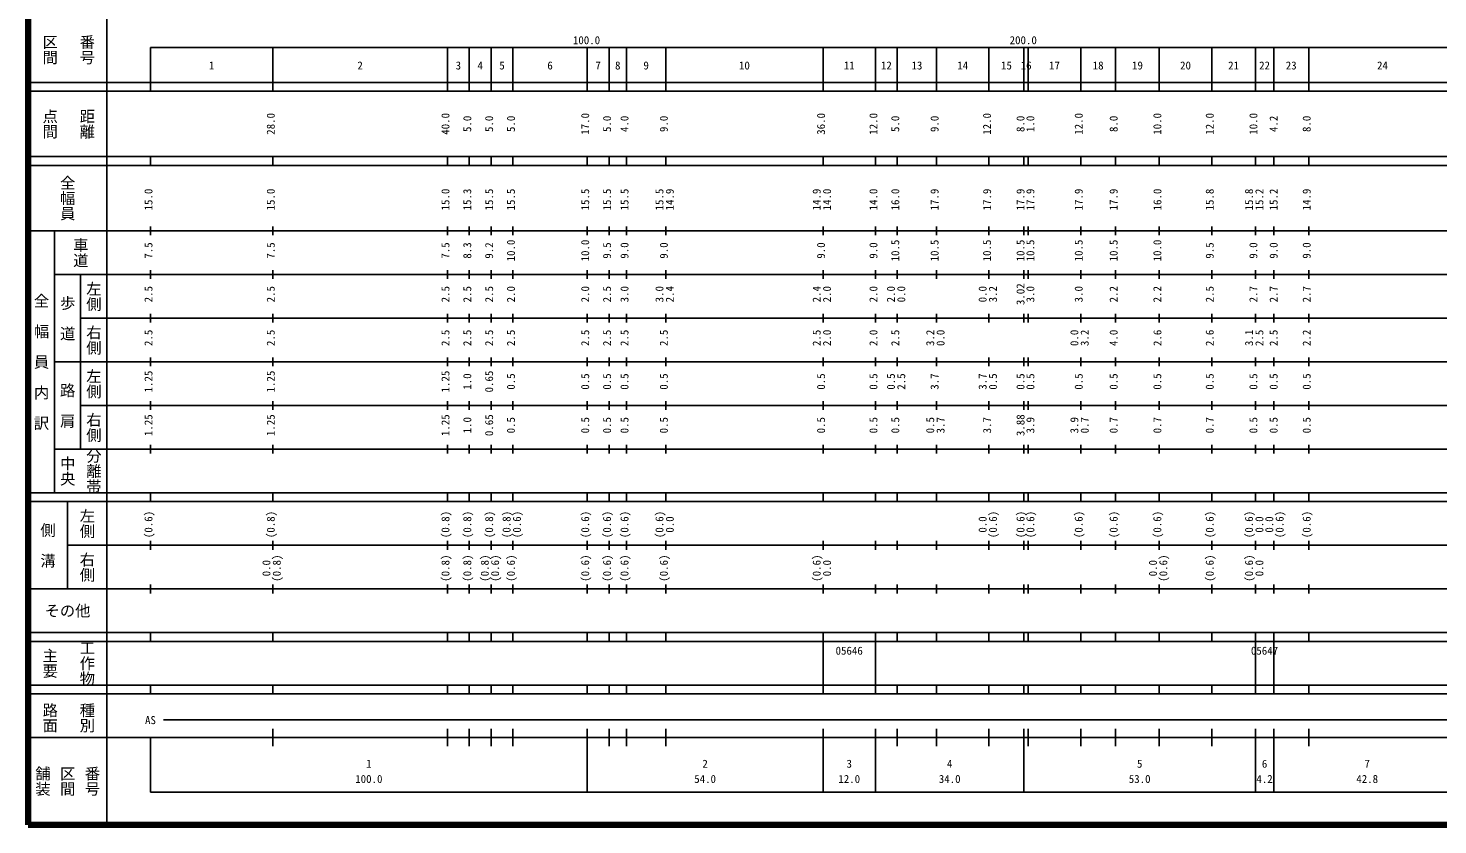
# Model space of a CAD drawing. Units: millimetres on the paper. Extents: x 40 to 680, y 20 to 380.
# Drawn here: x 40 to 362.8, y 20 to 202.4 of the extents above; entities that cross this region are included whole.
import ezdxf
from ezdxf.enums import TextEntityAlignment as Align

# ---------------------------------------------------------------- set-up
doc = ezdxf.new("R2010")
doc.units = ezdxf.units.MM
doc.layers.add('M-TTL', color=2, linetype='Continuous', lineweight=140)
doc.layers.add('M-TTL-BAND', color=7, linetype='Continuous', lineweight=25)
doc.styles.add('@ＭＳ ゴシック', font='')
doc.styles.add('ＭＳ ゴシック', font='')
doc.styles.get('@ＭＳ ゴシック').set_extended_font_data('@MS Gothic')
doc.styles.get('ＭＳ ゴシック').set_extended_font_data('MS Gothic')

msp = doc.modelspace()

# ---------------------------------------------------------------- linework, layer by layer
at = {"layer": 'M-TTL'}
for p, q in [((40, 380), (40, 20)), ((40, 20), (680, 20))]:
    msp.add_line(p, q, dxfattribs=at)
at = {"layer": 'M-TTL-BAND'}
for p, q in [((58, 370), (58, 20)), ((68, 198), (579, 198)), ((68, 198), (68, 188)), ((96, 188), (96, 198)), ((136, 188), (136, 198)), ((141, 188), (141, 198)), ((146, 188), (146, 198)), ((151, 188), (151, 198)), ((168, 188), (168, 198)), ((173, 188), (173, 198)), ((177, 188), (177, 198)), ((186, 188), (186, 198)), ((222, 188), (222, 198)), ((234, 188), (234, 198)), ((239, 188), (239, 198)), ((248, 188), (248, 198)), ((260, 188), (260, 198)), ((268, 188), (268, 198)), ((269, 188), (269, 198)), ((281, 188), (281, 198)), ((289, 188), (289, 198)), ((299, 188), (299, 198)), ((311, 188), (311, 198)), ((321, 188), (321, 198)), ((325.2, 188), (325.2, 198)), ((333.2, 188), (333.2, 198)), ((40, 190), (579, 190)), ((40, 188), (579, 188)), ((40, 173), (579, 173)), ((68, 171), (68, 173)), ((96, 171), (96, 173)), ((136, 171), (136, 173)), ((141, 171), (141, 173)), ((146, 171), (146, 173)), ((151, 171), (151, 173)), ((168, 171), (168, 173)), ((173, 171), (173, 173)), ((177, 171), (177, 173)), ((186, 171), (186, 173)), ((222, 171), (222, 173)), ((234, 171), (234, 173)), ((239, 171), (239, 173)), ((248, 171), (248, 173)), ((260, 171), (260, 173)), ((268, 171), (268, 173)), ((269, 171), (269, 173)), ((281, 171), (281, 173)), ((289, 171), (289, 173)), ((299, 171), (299, 173)), ((311, 171), (311, 173)), ((321, 171), (321, 173)), ((325.2, 171), (325.2, 173)), ((333.2, 171), (333.2, 173)), ((40, 171), (579, 171)), ((40, 156), (579, 156)), ((46, 96), (46, 156)), ((68, 155), (68, 157)), ((96, 155), (96, 157)), ((136, 155), (136, 157)), ((141, 155), (141, 157)), ((146, 155), (146, 157)), ((151, 155), (151, 157)), ((168, 155), (168, 157)), ((173, 155), (173, 157)), ((177, 155), (177, 157)), ((186, 155), (186, 157)), ((222, 155), (222, 157)), ((234, 155), (234, 157)), ((239, 155), (239, 157)), ((248, 155), (248, 157)), ((260, 155), (260, 157)), ((268, 155), (268, 157)), ((269, 155), (269, 157)), ((281, 155), (281, 157)), ((289, 155), (289, 157)), ((299, 155), (299, 157)), ((311, 155), (311, 157)), ((321, 155), (321, 157)), ((325.2, 155), (325.2, 157)), ((333.2, 155), (333.2, 157)), ((46, 146), (579, 146)), ((52, 146), (52, 106)), ((68, 145), (68, 147)), ((96, 145), (96, 147)), ((136, 145), (136, 147)), ((141, 145), (141, 147)), ((146, 145), (146, 147)), ((151, 145), (151, 147)), ((168, 145), (168, 147)), ((173, 145), (173, 147)), ((177, 145), (177, 147)), ((186, 145), (186, 147)), ((222, 145), (222, 147)), ((234, 145), (234, 147)), ((239, 145), (239, 147)), ((248, 145), (248, 147)), ((260, 145), (260, 147)), ((268, 145), (268, 147)), ((269, 145), (269, 147)), ((281, 145), (281, 147)), ((289, 145), (289, 147)), ((299, 145), (299, 147)), ((311, 145), (311, 147)), ((321, 145), (321, 147)), ((325.2, 145), (325.2, 147)), ((333.2, 145), (333.2, 147)), ((52, 136), (579, 136)), ((68, 135), (68, 137)), ((96, 135), (96, 137)), ((136, 135), (136, 137)), ((141, 135), (141, 137)), ((146, 135), (146, 137)), ((151, 135), (151, 137)), ((168, 135), (168, 137)), ((173, 135), (173, 137)), ((177, 135), (177, 137)), ((186, 135), (186, 137)), ((222, 135), (222, 137)), ((234, 135), (234, 137)), ((239, 135), (239, 137)), ((248, 135), (248, 137)), ((260, 135), (260, 137)), ((268, 135), (268, 137)), ((269, 135), (269, 137)), ((281, 135), (281, 137)), ((289, 135), (289, 137)), ((299, 135), (299, 137)), ((311, 135), (311, 137)), ((321, 135), (321, 137)), ((325.2, 135), (325.2, 137)), ((333.2, 135), (333.2, 137)), ((46, 126), (579, 126)), ((68, 125), (68, 127)), ((96, 125), (96, 127)), ((136, 125), (136, 127)), ((141, 125), (141, 127)), ((146, 125), (146, 127)), ((151, 125), (151, 127)), ((168, 125), (168, 127)), ((173, 125), (173, 127)), ((177, 125), (177, 127)), ((186, 125), (186, 127)), ((222, 125), (222, 127)), ((234, 125), (234, 127)), ((239, 125), (239, 127)), ((248, 125), (248, 127)), ((260, 125), (260, 127)), ((268, 125), (268, 127)), ((269, 125), (269, 127)), ((281, 125), (281, 127)), ((289, 125), (289, 127)), ((299, 125), (299, 127)), ((311, 125), (311, 127)), ((321, 125), (321, 127)), ((325.2, 125), (325.2, 127)), ((333.2, 125), (333.2, 127)), ((68, 115), (68, 117)), ((96, 115), (96, 117)), ((136, 115), (136, 117)), ((141, 115), (141, 117)), ((146, 115), (146, 117)), ((151, 115), (151, 117)), ((168, 115), (168, 117)), ((173, 115), (173, 117)), ((177, 115), (177, 117)), ((186, 115), (186, 117)), ((222, 115), (222, 117)), ((234, 115), (234, 117)), ((239, 115), (239, 117)), ((248, 115), (248, 117)), ((260, 115), (260, 117)), ((268, 115), (268, 117)), ((269, 115), (269, 117)), ((281, 115), (281, 117)), ((289, 115), (289, 117)), ((299, 115), (299, 117)), ((311, 115), (311, 117)), ((321, 115), (321, 117)), ((325.2, 115), (325.2, 117)), ((333.2, 115), (333.2, 117)), ((52, 116), (579, 116)), ((68, 105), (68, 107)), ((96, 105), (96, 107)), ((136, 105), (136, 107)), ((141, 105), (141, 107)), ((146, 105), (146, 107)), ((151, 105), (151, 107)), ((168, 105), (168, 107)), ((173, 105), (173, 107)), ((177, 105), (177, 107)), ((186, 105), (186, 107)), ((222, 105), (222, 107)), ((234, 105), (234, 107)), ((239, 105), (239, 107)), ((248, 105), (248, 107)), ((260, 105), (260, 107)), ((268, 105), (268, 107)), ((269, 105), (269, 107)), ((281, 105), (281, 107)), ((289, 105), (289, 107)), ((299, 105), (299, 107)), ((311, 105), (311, 107)), ((321, 105), (321, 107)), ((325.2, 105), (325.2, 107)), ((333.2, 105), (333.2, 107)), ((46, 106), (579, 106)), ((40, 96), (579, 96)), ((40, 94), (579, 94)), ((49, 94), (49, 74)), ((68, 94), (68, 96)), ((96, 94), (96, 96)), ((136, 94), (136, 96)), ((141, 94), (141, 96)), ((146, 94), (146, 96)), ((151, 94), (151, 96)), ((168, 94), (168, 96)), ((173, 94), (173, 96)), ((177, 94), (177, 96)), ((186, 94), (186, 96)), ((222, 94), (222, 96)), ((234, 94), (234, 96)), ((239, 94), (239, 96)), ((248, 94), (248, 96)), ((260, 94), (260, 96)), ((268, 94), (268, 96)), ((269, 94), (269, 96)), ((281, 94), (281, 96)), ((289, 94), (289, 96)), ((299, 94), (299, 96)), ((311, 94), (311, 96)), ((321, 94), (321, 96)), ((325.2, 94), (325.2, 96)), ((333.2, 94), (333.2, 96)), ((49, 84), (579, 84)), ((68, 83), (68, 85)), ((96, 83), (96, 85)), ((136, 83), (136, 85)), ((141, 83), (141, 85)), ((146, 83), (146, 85)), ((151, 83), (151, 85)), ((168, 83), (168, 85)), ((173, 83), (173, 85)), ((177, 83), (177, 85)), ((186, 83), (186, 85)), ((222, 83), (222, 85)), ((234, 83), (234, 85)), ((239, 83), (239, 85)), ((248, 83), (248, 85)), ((260, 83), (260, 85)), ((268, 83), (268, 85)), ((269, 83), (269, 85)), ((281, 83), (281, 85)), ((289, 83), (289, 85)), ((299, 83), (299, 85)), ((311, 83), (311, 85)), ((321, 83), (321, 85)), ((325.2, 83), (325.2, 85)), ((333.2, 83), (333.2, 85)), ((68, 73), (68, 75)), ((96, 73), (96, 75)), ((136, 73), (136, 75)), ((141, 73), (141, 75)), ((146, 73), (146, 75)), ((151, 73), (151, 75)), ((168, 73), (168, 75)), ((173, 73), (173, 75)), ((177, 73), (177, 75)), ((186, 73), (186, 75)), ((222, 73), (222, 75)), ((234, 73), (234, 75)), ((239, 73), (239, 75)), ((248, 73), (248, 75)), ((260, 73), (260, 75)), ((268, 73), (268, 75)), ((269, 73), (269, 75)), ((281, 73), (281, 75)), ((289, 73), (289, 75)), ((299, 73), (299, 75)), ((311, 73), (311, 75)), ((321, 73), (321, 75)), ((325.2, 73), (325.2, 75)), ((333.2, 73), (333.2, 75)), ((40, 74), (579, 74)), ((40, 64), (579, 64)), ((40, 62), (579, 62)), ((68, 62), (68, 64)), ((96, 62), (96, 64)), ((136, 62), (136, 64)), ((141, 62), (141, 64)), ((146, 62), (146, 64)), ((151, 62), (151, 64)), ((168, 62), (168, 64)), ((173, 62), (173, 64)), ((177, 62), (177, 64)), ((186, 62), (186, 64)), ((222, 62), (222, 64)), ((222, 52), (222, 62)), ((234, 62), (234, 64)), ((234, 52), (234, 62)), ((239, 62), (239, 64)), ((248, 62), (248, 64)), ((260, 62), (260, 64)), ((268, 62), (268, 64)), ((269, 62), (269, 64)), ((281, 62), (281, 64)), ((289, 62), (289, 64)), ((299, 62), (299, 64)), ((311, 62), (311, 64)), ((321, 62), (321, 64)), ((321, 52), (321, 62)), ((325.2, 62), (325.2, 64)), ((325.2, 52), (325.2, 62)), ((333.2, 62), (333.2, 64)), ((40, 52), (579, 52)), ((68, 50), (68, 52)), ((96, 50), (96, 52)), ((136, 50), (136, 52)), ((141, 50), (141, 52)), ((146, 50), (146, 52)), ((151, 50), (151, 52)), ((168, 50), (168, 52)), ((173, 50), (173, 52)), ((177, 50), (177, 52)), ((186, 50), (186, 52)), ((222, 50), (222, 52)), ((234, 50), (234, 52)), ((239, 50), (239, 52)), ((248, 50), (248, 52)), ((260, 50), (260, 52)), ((268, 50), (268, 52)), ((269, 50), (269, 52)), ((281, 50), (281, 52)), ((289, 50), (289, 52)), ((299, 50), (299, 52)), ((311, 50), (311, 52)), ((321, 50), (321, 52)), ((325.2, 50), (325.2, 52)), ((333.2, 50), (333.2, 52)), ((40, 50), (579, 50)), ((71, 44), (565, 44)), ((96, 38), (96, 42)), ((136, 38), (136, 42)), ((141, 38), (141, 42)), ((146, 38), (146, 42)), ((151, 38), (151, 42)), ((168, 27.5), (168, 42)), ((173, 38), (173, 42)), ((177, 38), (177, 42)), ((186, 38), (186, 42)), ((222, 27.5), (222, 42)), ((234, 27.5), (234, 42)), ((239, 38), (239, 42)), ((248, 38), (248, 42)), ((260, 38), (260, 42)), ((268, 27.5), (268, 42)), ((269, 38), (269, 42)), ((281, 38), (281, 42)), ((289, 38), (289, 42)), ((299, 38), (299, 42)), ((311, 38), (311, 42)), ((321, 27.5), (321, 42)), ((325.2, 27.5), (325.2, 42)), ((333.2, 38), (333.2, 42)), ((40, 40), (579, 40)), ((68, 40), (68, 27.5)), ((68, 27.5), (579, 27.5))]:
    msp.add_line(p, q, dxfattribs=at)

# ---------------------------------------------------------------- texts
at = {"layer": 'M-TTL-BAND', "style": '@ＭＳ ゴシック'}
for s, p in [('区間', (45, 197.5)), ('番号', (53.5, 197.5)), ('点間', (45, 180.5)), ('距離', (53.5, 180.5)), ('全幅員', (49, 163.5)), ('車道', (52, 151)), ('左側', (55, 141)), ('全\u3000幅\u3000員\u3000内\u3000訳', (43, 126)), ('歩\u3000道', (49, 136)), ('右側', (55, 131)), ('左側', (55, 121)), ('路\u3000肩', (49, 116)), ('右側', (55, 111)), ('中央', (49, 101)), ('分離帯', (55, 101)), ('左側', (53.5, 89)), ('側\u3000溝', (44.5, 84)), ('右側', (53.5, 79)), ('工作物', (53.5, 57)), ('主要', (45, 57)), ('路面', (45, 44.5)), ('種別', (53.5, 44.5)), ('舗装', (43.333, 30)), ('区間', (49, 30)), ('番号', (54.667, 30))]:
    msp.add_text(s, height=2.566, rotation=270, dxfattribs=at).set_placement(p, align=Align.MIDDLE_CENTER)
at = {"layer": 'M-TTL-BAND', "style": 'ＭＳ ゴシック'}
for s, p in [('100.0', (167.844, 198.195)), ('200.0', (267.844, 198.195)), ('1', (82, 192.405)), ('2', (116, 192.405)), ('3', (138.5, 192.405)), ('4', (143.5, 192.405)), ('5', (148.5, 192.405)), ('6', (159.5, 192.405)), ('7', (170.5, 192.405)), ('8', (175, 192.405)), ('9', (181.5, 192.405)), ('10', (204, 192.405)), ('11', (228, 192.405)), ('12', (236.5, 192.405)), ('13', (243.5, 192.405)), ('14', (254, 192.405)), ('15', (264, 192.405)), ('16', (268.5, 192.405)), ('17', (275, 192.405)), ('18', (285, 192.405)), ('19', (294, 192.405)), ('20', (305, 192.405)), ('21', (316, 192.405)), ('22', (323.1, 192.405)), ('23', (329.2, 192.405)), ('24', (350.1, 192.405)), ('AS', (68, 42.5)), ('1', (118, 32.523)), ('2', (195, 32.523)), ('3', (228, 32.523)), ('4', (251, 32.523)), ('5', (294.5, 32.523)), ('6', (323.1, 32.523)), ('7', (346.6, 32.523)), ('100.0', (118, 29.033)), ('54.0', (195, 29.033)), ('12.0', (228, 29.033)), ('34.0', (251, 29.033)), ('53.0', (294.5, 29.033)), ('4.2', (323.1, 29.033)), ('42.8', (346.6, 29.033))]:
    msp.add_text(s, height=1.833, dxfattribs=at).set_placement(p, align=Align.BOTTOM_CENTER)
for s, p in [('28.0', (97, 180.5)), ('40.0', (137, 180.5)), ('5.0', (142, 180.5)), ('5.0', (147, 180.5)), ('5.0', (152, 180.5)), ('17.0', (169, 180.5)), ('5.0', (174, 180.5)), ('4.0', (178, 180.5)), ('9.0', (187, 180.5)), ('36.0', (223, 180.5)), ('12.0', (235, 180.5)), ('5.0', (240, 180.5)), ('9.0', (249, 180.5)), ('12.0', (261, 180.5)), ('8.0', (268.676, 180.5)), ('1.0', (270.933, 180.5)), ('12.0', (282, 180.5)), ('8.0', (290, 180.5)), ('10.0', (300, 180.5)), ('12.0', (312, 180.5)), ('10.0', (322, 180.5)), ('4.2', (326.636, 180.5)), ('8.0', (334.2, 180.5)), ('15.0', (69, 163.174)), ('15.0', (97, 163.174)), ('15.0', (137, 163.174)), ('15.3', (142, 163.174)), ('15.5', (147, 163.174)), ('15.5', (152, 163.174)), ('15.5', (169, 163.174)), ('15.5', (174, 163.174)), ('15.5', (178, 163.174)), ('15.5', (186, 163.174)), ('14.9', (188.37, 163.174)), ('14.9', (222, 163.174)), ('14.0', (224.37, 163.174)), ('14.0', (235, 163.174)), ('16.0', (240, 163.174)), ('17.9', (249, 163.174)), ('17.9', (261.027, 163.174)), ('17.9', (268.676, 163.174)), ('17.9', (270.933, 163.174)), ('17.9', (282, 163.174)), ('17.9', (290, 163.174)), ('16.0', (300.032, 163.174)), ('15.8', (312, 163.174)), ('15.8', (321, 163.174)), ('15.2', (323.37, 163.174)), ('15.2', (326.636, 163.174)), ('14.9', (334.2, 163.174)), ('7.5', (69, 151.5)), ('7.5', (97, 151.5)), ('7.5', (137, 151.5)), ('8.3', (142, 151.5)), ('9.2', (147, 151.5)), ('10.0', (152, 151.5)), ('10.0', (169, 151.5)), ('9.5', (174, 151.5)), ('9.0', (178, 151.5)), ('9.0', (187, 151.5)), ('9.0', (223, 151.5)), ('9.0', (235, 151.5)), ('10.5', (240, 151.5)), ('10.5', (249, 151.5)), ('10.5', (261, 151.5)), ('10.5', (268.676, 151.5)), ('10.5', (270.933, 151.5)), ('10.5', (282, 151.5)), ('10.5', (290, 151.5)), ('10.0', (300, 151.5)), ('9.5', (312, 151.5)), ('9.0', (322, 151.5)), ('9.0', (326.636, 151.5)), ('9.0', (334.2, 151.5)), ('2.5', (69, 141.5)), ('2.5', (97, 141.5)), ('2.5', (137, 141.5)), ('2.5', (142, 141.5)), ('2.5', (147, 141.5)), ('2.0', (152, 141.5)), ('2.0', (169, 141.5)), ('2.5', (174, 141.5)), ('3.0', (178, 141.5)), ('3.0', (186, 141.5)), ('2.4', (188.37, 141.5)), ('2.4', (222, 141.5)), ('2.0', (224.37, 141.5)), ('2.0', (235, 141.5)), ('2.0', (239, 141.5)), ('0.0', (241.37, 141.5)), ('0.0', (260, 141.5)), ('3.2', (262.37, 141.5)), ('3.02', (268.676, 141.5)), ('3.0', (270.933, 141.5)), ('3.0', (282, 141.5)), ('2.2', (290, 141.5)), ('2.2', (300, 141.5)), ('2.5', (312, 141.5)), ('2.7', (322, 141.5)), ('2.7', (326.636, 141.5)), ('2.7', (334.2, 141.5)), ('2.5', (69, 131.5)), ('2.5', (97, 131.5)), ('2.5', (137, 131.5)), ('2.5', (142, 131.5)), ('2.5', (147, 131.5)), ('2.5', (152, 131.5)), ('2.5', (169, 131.5)), ('2.5', (174, 131.5)), ('2.5', (178, 131.5)), ('2.5', (187, 131.5)), ('2.5', (222, 131.5)), ('2.0', (224.37, 131.5)), ('2.0', (235, 131.5)), ('2.5', (240, 131.5)), ('3.2', (248, 131.5)), ('0.0', (250.37, 131.5)), ('0.0', (281, 131.5)), ('3.2', (283.37, 131.5)), ('4.0', (290, 131.5)), ('2.6', (300.032, 131.5)), ('2.6', (312, 131.5)), ('3.1', (321, 131.5)), ('2.5', (323.37, 131.5)), ('2.5', (326.636, 131.5)), ('2.2', (334.2, 131.5)), ('1.25', (69, 121.5)), ('1.25', (97, 121.5)), ('1.25', (137, 121.5)), ('1.0', (142, 121.5)), ('0.65', (147, 121.5)), ('0.5', (152, 121.5)), ('0.5', (169, 121.5)), ('0.5', (174, 121.5)), ('0.5', (178, 121.5)), ('0.5', (187, 121.5)), ('0.5', (223, 121.5)), ('0.5', (235, 121.5)), ('0.5', (239, 121.5)), ('2.5', (241.37, 121.5)), ('3.7', (249, 121.5)), ('3.7', (260, 121.5)), ('0.5', (262.37, 121.5)), ('0.5', (268.676, 121.5)), ('0.5', (270.933, 121.5)), ('0.5', (282, 121.5)), ('0.5', (290, 121.5)), ('0.5', (300, 121.5)), ('0.5', (312, 121.5)), ('0.5', (322, 121.5)), ('0.5', (326.636, 121.5)), ('0.5', (334.2, 121.5)), ('1.25', (69, 111.5)), ('1.25', (97, 111.5)), ('1.25', (137, 111.5)), ('1.0', (142, 111.5)), ('0.65', (147, 111.5)), ('0.5', (152, 111.5)), ('0.5', (169, 111.5)), ('0.5', (174, 111.5)), ('0.5', (178, 111.5)), ('0.5', (187, 111.5)), ('0.5', (223, 111.5)), ('0.5', (235, 111.5)), ('0.5', (240, 111.5)), ('0.5', (248, 111.5)), ('3.7', (250.37, 111.5)), ('3.7', (261.027, 111.5)), ('3.88', (268.676, 111.5)), ('3.9', (270.933, 111.5)), ('3.9', (281, 111.5)), ('0.7', (283.37, 111.5)), ('0.7', (290, 111.5)), ('0.7', (300, 111.5)), ('0.7', (312, 111.5)), ('0.5', (322, 111.5)), ('0.5', (326.636, 111.5)), ('0.5', (334.2, 111.5)), ('(0.6)', (69, 88.764)), ('(0.8)', (97, 88.764)), ('(0.8)', (137, 88.764)), ('(0.8)', (142, 88.764)), ('(0.8)', (147, 88.764)), ('(0.8)', (151, 88.764)), ('(0.6)', (153.37, 88.764)), ('(0.6)', (169, 88.764)), ('(0.6)', (174, 88.764)), ('(0.6)', (178, 88.764)), ('(0.6)', (186, 88.764)), ('0.0', (188.37, 88.764)), ('0.0', (260, 88.764)), ('(0.6)', (262.37, 88.764)), ('(0.6)', (268.676, 88.764)), ('(0.6)', (270.933, 88.764)), ('(0.6)', (282, 88.764)), ('(0.6)', (290, 88.764)), ('(0.6)', (300, 88.764)), ('(0.6)', (312, 88.764)), ('(0.6)', (321, 88.764)), ('0.0', (323.37, 88.764)), ('0.0', (325.636, 88.764)), ('(0.6)', (328.006, 88.764)), ('(0.6)', (334.2, 88.764)), ('(0.8)', (98.37, 78.764)), ('(0.8)', (137, 78.764)), ('(0.8)', (142, 78.764)), ('(0.8)', (146, 78.764)), ('(0.6)', (148.37, 78.764)), ('(0.6)', (152, 78.764)), ('(0.6)', (169, 78.764)), ('(0.6)', (174, 78.764)), ('(0.6)', (178, 78.764)), ('(0.6)', (187, 78.764)), ('(0.6)', (222, 78.764)), ('(0.6)', (301.37, 78.764)), ('(0.6)', (312, 78.764)), ('(0.6)', (321, 78.764)), ('0.0', (96, 78.764)), ('0.0', (224.37, 78.764)), ('0.0', (299, 78.764)), ('0.0', (323.37, 78.764))]:
    msp.add_text(s, height=1.833, rotation=90, dxfattribs=at).set_placement(p, align=Align.BOTTOM_CENTER)
msp.add_text('その他', height=2.566, dxfattribs=at).set_placement((49, 69), align=Align.MIDDLE_CENTER)
for s, p in [('05646', (224.875, 58.405)), ('05647', (319.975, 58.405))]:
    msp.add_text(s, height=1.833, dxfattribs=at).set_placement(p, align=Align.BOTTOM_LEFT)

doc.saveas('drawing.dxf')
